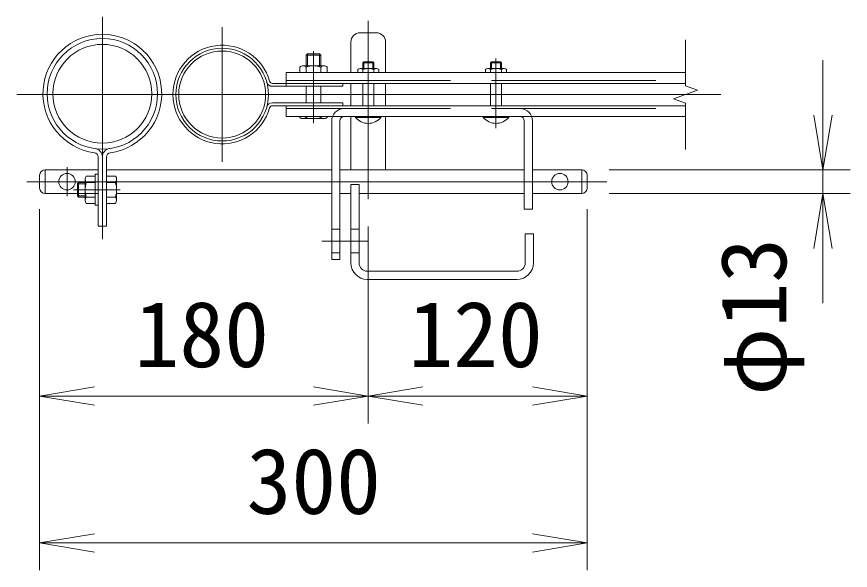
# Model space of a CAD drawing. Units: millimetres, scale not verified, with parts at other scales. Extents: x -6299 to 6301, y -4455 to 4455.
# Drawn here: x -5169 to -4256, y -3117 to -2511 of the extents above; entities that cross this region are included whole.
import ezdxf
from ezdxf.enums import TextEntityAlignment as Align

# ---------------------------------------------------------------- set-up
doc = ezdxf.new("R2010")
doc.units = ezdxf.units.MM
doc.header["$LTSCALE"] = 30
doc.linetypes.add('DASHED', pattern=[7.5, 6, -1.5])
doc.linetypes.add('USER1', pattern=[50.8, 31.75, -6.35, 6.35, -6.35])
for name, color, linetype, lineweight in [('0-3_D-BMK', 2, 'USER1', 13), ('0-4_D-STR1', 1, 'Continuous', 18), ('0-5_D-STR3', 3, 'Continuous', 13), ('0-9_D-STR-DIM', 7, 'Continuous', 9), ('0-A_0', 7, 'Continuous', 9)]:
    doc.layers.add(name, color=color, linetype=linetype, lineweight=lineweight)
doc.styles.add('ＭＳ ゴシック', font='')
doc.styles.get('ＭＳ ゴシック').set_extended_font_data('MS Gothic')

# ---------------------------------------------------------------- blocks, each defined once
blk = doc.blocks.new('_Open')
at = {"layer": '0-A_0'}
blk.add_line((-30, 5), (0, 0), dxfattribs=at)
blk.add_lwpolyline([(-30, -5), (0, 0), (-30, 0)], dxfattribs=at)

msp = doc.modelspace()

# ---------------------------------------------------------------- linework, layer by layer
at = {"layer": '0-3_D-BMK'}
for p, q in [((-5075.35, -2510.75), (-5075.35, -2754.24)), ((-4784.05, -2515.35), (-4784.05, -2710.38)), ((-4944.05, -2522.37), (-4944.05, -2669.6)), ((-4844.05, -2548.46), (-4844.05, -2627.16)), ((-4644.05, -2556.61), (-4644.05, -2632.73)), ((-5169.24, -2595.98), (-4397.65, -2595.98)), ((-5114.05, -2675.6), (-5114.05, -2707.17)), ((-5157.98, -2691.38), (-4522.66, -2691.38)), ((-5055.73, -2700.24), (-5107.08, -2700.24)), ((-4834.9, -2756.38), (-4784.62, -2756.38))]:
    msp.add_line(p, q, dxfattribs=at)
at = {"layer": '0-4_D-STR1'}
for centre, radius in [((-5075.35, -2595.14), 60.5), ((-5075.35, -2595.14), 54.1), ((-4944.05, -2595.98), 50.8), ((-4944.05, -2595.98), 47.6)]:
    msp.add_circle(centre, radius, dxfattribs=at)
at = {"layer": '0-5_D-STR3'}
for p, q in [((-4793.05, -2528.38), (-4775.05, -2528.38)), ((-4803.05, -2538.38), (-4803.05, -2571.78)), ((-4765.05, -2538.38), (-4765.05, -2571.78)), ((-4850.69, -2551.38), (-4852.05, -2552.74)), ((-4852.05, -2564.38), (-4852.05, -2552.74)), ((-4852.05, -2552.74), (-4836.05, -2552.74)), ((-4850.69, -2551.38), (-4837.4, -2551.38)), ((-4850.69, -2564.38), (-4850.69, -2551.38)), ((-4837.4, -2564.38), (-4837.4, -2551.38)), ((-4836.05, -2552.74), (-4837.4, -2551.38)), ((-4836.05, -2564.38), (-4836.05, -2552.74)), ((-4859.05, -2565.98), (-4859.05, -2571.78)), ((-4855.89, -2564.38), (-4832.21, -2564.38)), ((-4852.05, -2571.78), (-4852.05, -2565.98)), ((-4836.05, -2571.78), (-4836.05, -2565.98)), ((-4829.05, -2565.98), (-4829.05, -2571.78)), ((-4788.97, -2560.18), (-4790.05, -2561.27)), ((-4790.05, -2567.38), (-4790.05, -2561.27)), ((-4790.05, -2561.27), (-4778.05, -2561.27)), ((-4788.97, -2567.38), (-4788.97, -2560.18)), ((-4788.97, -2560.18), (-4779.13, -2560.18)), ((-4788.97, -2560.18), (-4779.13, -2560.18)), ((-4779.13, -2567.38), (-4779.13, -2560.18)), ((-4779.13, -2560.18), (-4778.05, -2561.27)), ((-4778.05, -2567.38), (-4778.05, -2561.27)), ((-4648.97, -2560.18), (-4650.05, -2561.27)), ((-4650.05, -2561.27), (-4638.05, -2561.27)), ((-4650.05, -2567.38), (-4650.05, -2561.27)), ((-4648.97, -2560.18), (-4639.13, -2560.18)), ((-4648.97, -2567.38), (-4648.97, -2560.18)), ((-4639.13, -2567.38), (-4639.13, -2560.18)), ((-4638.05, -2567.38), (-4638.05, -2561.27)), ((-4874.05, -2571.78), (-4874.05, -2586.98)), ((-4874.05, -2571.78), (-4436.49, -2571.78)), ((-4795.55, -2568.58), (-4795.55, -2571.78)), ((-4790.05, -2571.78), (-4790.05, -2568.58)), ((-4778.05, -2571.78), (-4778.05, -2568.58)), ((-4772.55, -2568.58), (-4772.55, -2571.78)), ((-4655.55, -2568.58), (-4655.55, -2571.78)), ((-4650.05, -2571.78), (-4650.05, -2568.58)), ((-4638.05, -2571.78), (-4638.05, -2568.58)), ((-4632.55, -2568.58), (-4632.55, -2571.78)), ((-4888.96, -2583.78), (-4436.49, -2583.78)), ((-4812.05, -2583.78), (-4812.05, -2586.98)), ((-4803.05, -2583.78), (-4803.05, -2608.18)), ((-4790.05, -2608.18), (-4790.05, -2583.78)), ((-4778.05, -2608.18), (-4778.05, -2583.78)), ((-4765.05, -2583.78), (-4765.05, -2608.18)), ((-4650.05, -2608.18), (-4650.05, -2583.78)), ((-4638.05, -2608.18), (-4638.05, -2583.78)), ((-4888.96, -2586.98), (-4812.05, -2586.98)), ((-4852.05, -2604.98), (-4852.05, -2586.98)), ((-4836.05, -2604.98), (-4836.05, -2586.98)), ((-4888.96, -2604.98), (-4812.05, -2604.98)), ((-4888.96, -2608.18), (-4436.49, -2608.18)), ((-4874.05, -2608.18), (-4874.05, -2620.18)), ((-4812.05, -2604.98), (-4812.05, -2608.18)), ((-4874.05, -2620.18), (-4436.49, -2620.18)), ((-4859.05, -2620.18), (-4859.05, -2621.18)), ((-4852.05, -2620.18), (-4852.05, -2621.18)), ((-4836.05, -2620.18), (-4836.05, -2621.18)), ((-4829.05, -2620.18), (-4829.05, -2621.18)), ((-4803.05, -2620.18), (-4803.05, -2678.38)), ((-4798.05, -2620.18), (-4770.05, -2620.18)), ((-4798.05, -2621.01), (-4798.05, -2620.18)), ((-4798.05, -2621.01), (-4770.05, -2621.01)), ((-4770.05, -2621.01), (-4770.05, -2620.18)), ((-4765.05, -2620.18), (-4765.05, -2678.38)), ((-4658.05, -2620.18), (-4630.05, -2620.18)), ((-4658.05, -2621.01), (-4658.05, -2620.18)), ((-4658.05, -2621.01), (-4630.05, -2621.01)), ((-4630.05, -2621.01), (-4630.05, -2620.18)), ((-4832.41, -2622.38), (-4855.61, -2622.38)), ((-4815.05, -2624.68), (-4815.05, -2776.38)), ((-4613.05, -2624.68), (-4613.05, -2721.38)), ((-4604.05, -2624.88), (-4604.05, -2721.38)), ((-5079.95, -2664.23), (-5079.95, -2740.24)), ((-5075.35, -2664.23), (-5075.35, -2740.24)), ((-5070.75, -2664.23), (-5070.75, -2740.24)), ((-5144.05, -2684.38), (-5144.05, -2698.38)), ((-5138.05, -2678.38), (-5079.95, -2678.38)), ((-5138.05, -2678.38), (-5138.05, -2704.38)), ((-5083.15, -2685.24), (-5092.95, -2685.24)), ((-5083.15, -2683.24), (-5083.15, -2717.24)), ((-5079.95, -2683.24), (-5083.15, -2683.24)), ((-5070.75, -2678.38), (-4824.05, -2678.38)), ((-5070.75, -2682.44), (-5070.75, -2718.04)), ((-5070.75, -2685.24), (-5060.95, -2685.24)), ((-4815.05, -2678.38), (-4613.05, -2678.38)), ((-4604.05, -2678.38), (-4550.05, -2678.38)), ((-4550.05, -2678.38), (-4550.05, -2704.38)), ((-4544.05, -2684.38), (-4544.05, -2698.38)), ((-5102.75, -2693.6), (-5101.39, -2692.24)), ((-5102.75, -2693.6), (-5102.75, -2706.89)), ((-5094.15, -2693.6), (-5102.75, -2693.6)), ((-5094.15, -2692.24), (-5101.39, -2692.24)), ((-5101.39, -2692.24), (-5101.39, -2708.24)), ((-5094.15, -2688.6), (-5094.15, -2711.8)), ((-5083.15, -2692.24), (-5092.95, -2692.24)), ((-5070.75, -2692.24), (-5060.95, -2692.24)), ((-5059.75, -2688.6), (-5059.75, -2711.8)), ((-4803.05, -2694.38), (-4803.05, -2780.38)), ((-4803.05, -2694.38), (-4794.05, -2694.38)), ((-4794.05, -2694.38), (-4794.05, -2780.38)), ((-5138.05, -2704.38), (-5079.95, -2704.38)), ((-5094.15, -2706.89), (-5102.75, -2706.89)), ((-5102.75, -2706.89), (-5101.39, -2708.24)), ((-5094.15, -2708.24), (-5101.39, -2708.24)), ((-5083.15, -2708.24), (-5092.95, -2708.24)), ((-5070.75, -2708.24), (-5060.95, -2708.24)), ((-5059.75, -2704.38), (-4824.05, -2704.38)), ((-4815.05, -2704.38), (-4803.05, -2704.38)), ((-4794.05, -2704.38), (-4613.05, -2704.38)), ((-4604.05, -2704.38), (-4550.05, -2704.38)), ((-5083.15, -2715.24), (-5092.95, -2715.24)), ((-5079.95, -2717.24), (-5083.15, -2717.24)), ((-5070.75, -2715.24), (-5060.95, -2715.24)), ((-4613.05, -2721.38), (-4604.05, -2721.38)), ((-5070.75, -2740.24), (-5079.95, -2740.24)), ((-4824.05, -2743.38), (-4815.05, -2743.38)), ((-4803.05, -2743.38), (-4794.05, -2743.38)), ((-4612.05, -2748.38), (-4612.05, -2780.38)), ((-4612.05, -2748.38), (-4603.05, -2748.38)), ((-4603.05, -2748.38), (-4603.05, -2780.38)), ((-4824.05, -2769.38), (-4815.05, -2769.38)), ((-4803.05, -2769.38), (-4794.05, -2769.38)), ((-4785.05, -2789.38), (-4621.05, -2789.38)), ((-4785.05, -2798.38), (-4621.05, -2798.38))]:
    msp.add_line(p, q, dxfattribs=at)
at = {"layer": '0-5_D-STR3', "linetype": 'DASHED'}
for p, q in [((-4792.84, -2567.38), (-4775.12, -2567.38)), ((-4652.84, -2567.38), (-4635.12, -2567.38)), ((-4874.05, -2580.58), (-4436.49, -2580.58)), ((-4874.05, -2611.38), (-4436.49, -2611.38))]:
    msp.add_line(p, q, dxfattribs=at)
at = {"layer": '0-5_D-STR3'}
for points in [[(-4648.97, -2560.18), (-4639.13, -2560.18), (-4638.05, -2561.27)], [(-4824.05, -2624.88), (-4824.05, -2776.38), (-4815.05, -2776.38)]]:
    msp.add_lwpolyline(points, dxfattribs=at)
for centre in [(-5114.05, -2691.38), (-4574.05, -2691.38)]:
    msp.add_circle(centre, 9, dxfattribs=at)
for centre, radius, start, end in [((-5075.35, -2595.14), 65.1, 277.58485, 262.41515), ((-4793.05, -2538.38), 10, 90, 180), ((-4775.05, -2538.38), 10, 0, 90), ((-4944.05, -2595.98), 54, 15.6185, 344.3815), ((-4855.55, -2568.98), 4.6, 40.52088, 139.47912), ((-4844.05, -2585.18), 20.8, 67.38014, 112.61986), ((-4832.55, -2568.98), 4.6, 40.52088, 139.47912), ((-4792.8, -2571.13), 3.75, 42.84372, 137.15628), ((-4784.05, -2582.98), 15.6, 67.38014, 112.61986), ((-4775.3, -2571.12), 3.74, 42.69541, 137.30459), ((-4652.8, -2571.13), 3.75, 42.84372, 137.15628), ((-4644.05, -2582.98), 15.6, 67.38014, 112.61986), ((-4635.3, -2571.12), 3.74, 42.69541, 137.30459), ((-4888.96, -2580.58), 6.4, 195.6185, 270), ((-4888.96, -2580.58), 3.2, 195.6185, 270), ((-4888.96, -2611.38), 6.4, 90, 164.3815), ((-4888.96, -2611.38), 3.2, 90, 164.3815), ((-4810.55, -2624.88), 13.5, 90, 180), ((-4617.55, -2624.88), 13.5, 0, 90), ((-4855.55, -2616.68), 5.7, 232.14171, 307.85829), ((-4844.05, -2595.12), 27.27, 252.93847, 287.06153), ((-4832.55, -2616.69), 5.7, 232.09851, 307.90149), ((-4810.55, -2624.68), 4.5, 90, 180), ((-4784.05, -2609.38), 18.2, 219.71514, 320.28486), ((-4644.05, -2609.38), 18.2, 219.71514, 320.28486), ((-4617.55, -2624.68), 4.5, 0, 90), ((-5084.55, -2664.23), 9.2, 0, 82.41515), ((-5066.15, -2664.23), 9.2, 97.58485, 180), ((-5084.55, -2664.23), 4.6, 0, 82.41515), ((-5066.15, -2664.23), 4.6, 97.58485, 180), ((-5138.05, -2684.38), 6, 90, 180), ((-5088.45, -2688.74), 5.7, 142.09851, 217.90149), ((-5065.44, -2688.74), 5.7, 322.09851, 37.90149), ((-4550.05, -2684.38), 6, 0, 90), ((-5066.88, -2700.24), 27.27, 162.93847, 197.06153), ((-5087.01, -2700.24), 27.27, 342.93847, 17.06153), ((-5138.05, -2698.38), 6, 180, 270), ((-4550.05, -2698.38), 6, 270, 0), ((-5088.45, -2711.74), 5.7, 142.14171, 217.85829), ((-5065.45, -2711.74), 5.7, 322.14171, 37.85829), ((-4785.05, -2780.38), 18, 180, 270), ((-4785.05, -2780.38), 9, 180, 270), ((-4621.05, -2780.38), 9, 270, 0), ((-4621.05, -2780.38), 18, 270, 0)]:
    msp.add_arc(centre, radius, start, end, dxfattribs=at)
at = {"layer": '0-9_D-STR-DIM'}
for p, q in [((-4436.49, -2586.36), (-4436.49, -2535.98)), ((-4285.81, -2618.38), (-4285.81, -2558.38)), ((-4449.71, -2600.79), (-4423.28, -2591.17)), ((-4423.28, -2591.17), (-4436.49, -2586.36)), ((-4436.49, -2605.6), (-4449.71, -2600.79)), ((-4436.49, -2655.98), (-4436.49, -2605.6)), ((-4520.05, -2678.38), (-4255.81, -2678.38)), ((-4285.81, -2678.38), (-4285.81, -2704.38)), ((-4520.05, -2704.38), (-4255.81, -2704.38)), ((-5144.05, -2721.38), (-5144.05, -2956.12)), ((-5144.05, -2721.38), (-5144.05, -3116.8)), ((-4544.05, -2721.38), (-4544.05, -2956.12)), ((-4544.05, -2721.38), (-4544.05, -3116.8)), ((-4784.05, -2740.38), (-4784.05, -2956.12)), ((-4784.05, -2740.38), (-4784.05, -2956.12)), ((-4285.81, -2764.38), (-4285.81, -2824.38)), ((-5084.05, -2926.12), (-4844.05, -2926.12)), ((-4724.05, -2926.12), (-4604.05, -2926.12)), ((-5084.05, -3086.8), (-4604.05, -3086.8))]:
    msp.add_line(p, q, dxfattribs=at)

# ---------------------------------------------------------------- block references
at = {"layer": '0-9_D-STR-DIM', "xscale": 2, "yscale": 2}
for p, rotation in [((-4285.81, -2678.38), 270), ((-4285.81, -2704.38), 90), ((-5144.05, -2926.12), 180), ((-4784.05, -2926.12), 180), ((-5144.05, -3086.8), 180)]:
    msp.add_blockref('_Open', p, dxfattribs=dict(at, rotation=rotation))
for p in [(-4784.05, -2926.12), (-4544.05, -2926.12), (-4544.05, -3086.8)]:
    msp.add_blockref('_Open', p, dxfattribs=at)

# ---------------------------------------------------------------- texts
at = {"layer": '0-9_D-STR-DIM', "style": 'ＭＳ ゴシック'}
msp.add_text('φ13', height=72.14, rotation=90, dxfattribs=at).set_placement((-4304.37, -2925.72), align=Align.BOTTOM_LEFT)
for s, p in [('180', (-5040.02, -2916)), ('120', (-4740.02, -2916)), ('300', (-4917.36, -3076.68))]:
    msp.add_text(s, height=72.14, dxfattribs=at).set_placement(p, align=Align.BOTTOM_LEFT)

doc.saveas('drawing.dxf')
